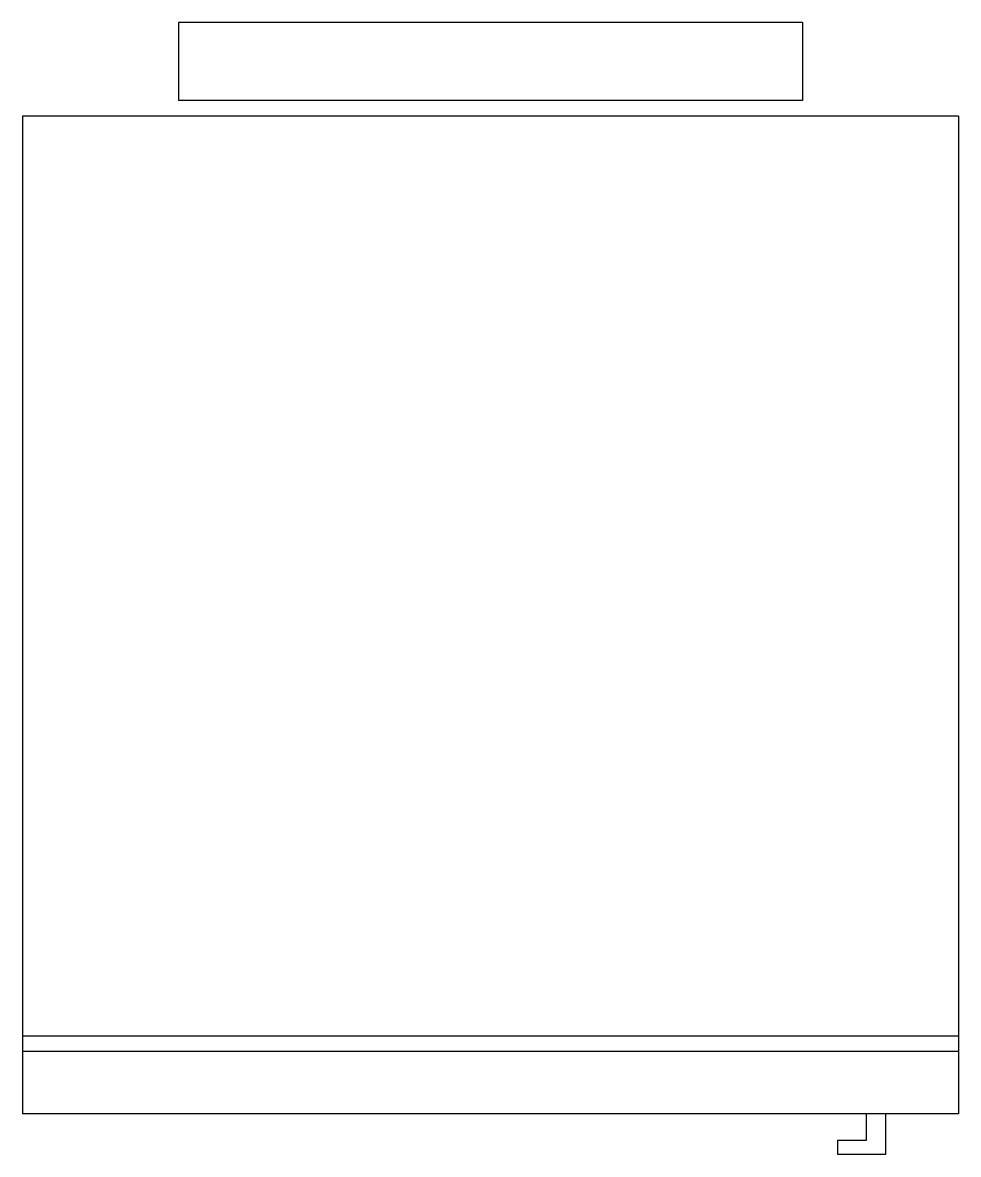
# Model space of a CAD drawing. Header units: millimetres. Extents: x 271.224 to 271.824, y 164.518 to 165.244.
import ezdxf

# ---------------------------------------------------------------- set-up
doc = ezdxf.new("R2010")
doc.units = ezdxf.units.MM

msp = doc.modelspace()

# ---------------------------------------------------------------- linework, layer by layer
for p, q in [((271.3237, 165.24426), (271.3237, 165.19426)), ((271.7237, 165.24426), (271.3237, 165.24426)), ((271.7237, 165.24426), (271.7237, 165.19426)), ((271.7237, 165.19426), (271.3237, 165.19426)), ((271.2237, 165.18426), (271.2237, 164.54426)), ((271.8237, 165.18426), (271.2237, 165.18426)), ((271.8237, 165.18426), (271.8237, 164.54426)), ((271.8237, 164.59426), (271.2237, 164.59426)), ((271.8237, 164.58426), (271.2237, 164.58426)), ((271.8237, 164.54426), (271.2237, 164.54426)), ((271.76474, 164.52749), (271.76474, 164.54426)), ((271.77692, 164.54426), (271.77692, 164.51836)), ((271.74647, 164.51836), (271.74647, 164.52749)), ((271.74647, 164.52749), (271.76474, 164.52749)), ((271.77692, 164.51836), (271.74647, 164.51836))]:
    msp.add_line(p, q)

doc.saveas('drawing.dxf')
